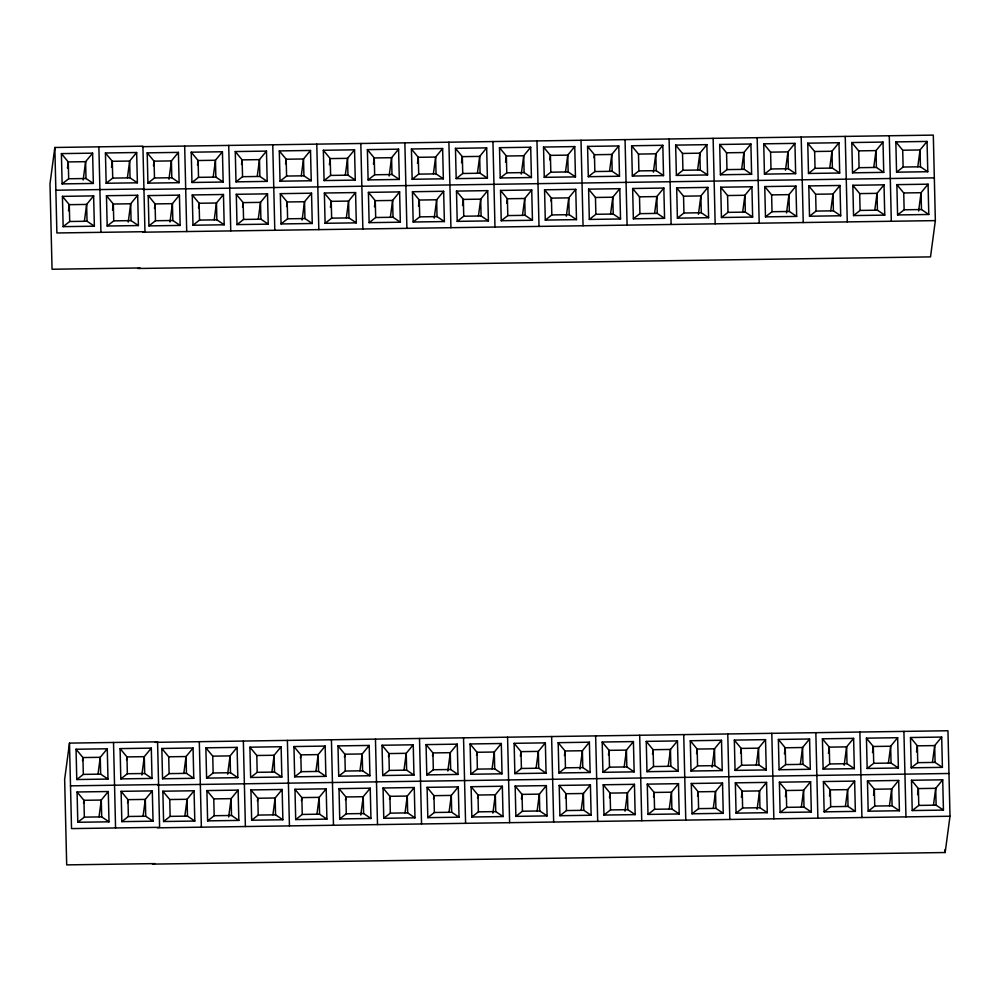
<?xml version="1.0" encoding="UTF-8"?>
<svg xmlns="http://www.w3.org/2000/svg" width="1000" height="1000" viewBox="0 0 1000 1000"><rect width="100%" height="100%" fill="white"/><g stroke="black" fill="none" stroke-linecap="round" stroke-linejoin="round"><path stroke-width="1.5" d="M54.837 147.475L56.887 232.975L144.963 231.688L142.912 146.188L54.837 147.475L50 183.762L52.05 269.25L140.125 267.962M67.463 168.038L68.275 161.938L61.4 153.613L92.613 153.162L93.338 183.45L62.125 183.9L61.4 153.613M68.487 210.787L69.3 204.675L62.425 196.363L93.637 195.9L94.362 226.2L63.15 226.65L62.425 196.363M83.175 180L85.612 161.675L92.613 153.162M84.4 221.225L86.638 204.425L93.637 195.9M111.5 167.4L112.312 161.287L105.438 152.975L136.65 152.513L137.375 182.8L106.163 183.263L105.438 152.975M112.525 210.138L113.338 204.037L106.463 195.712L137.675 195.263L138.4 225.55L107.188 226.012L106.463 195.712M127.413 177.825L129.65 161.038L136.65 152.513M128.225 222.1L130.675 203.775L137.675 195.263M69.488 743.112L71.525 828.6L159.6 827.312L157.562 741.825L69.488 743.112L64.65 779.388L66.688 864.887L154.762 863.6M153.463 165.75L154.062 161.163L147.2 152.85L178.4 152.387L179.125 182.675L147.925 183.137L147.2 152.85M154.475 208.487L155.087 203.912L148.225 195.588L179.425 195.138L180.15 225.425L148.938 225.888L148.225 195.588M82.513 760.612L82.925 757.562L76.05 749.237L107.263 748.787L107.987 779.075L76.775 779.538L76.05 749.237M83.537 803.363L83.938 800.3L77.075 791.988L108.275 791.525L109 821.825L77.8 822.275L77.075 791.988M168.962 179.237L171.4 160.912L178.4 152.387M169.988 221.975L172.425 203.65L179.425 195.138M98.012 774.1L100.262 757.3L107.263 748.787M99.038 816.85L101.275 800.05L108.275 791.525M197.5 165.1L198.1 160.525L191.238 152.2L222.438 151.75L223.162 182.037L191.962 182.488L191.238 152.2M198.512 207.85L199.125 203.263L192.262 194.95L223.463 194.488L224.188 224.788L192.975 225.238L192.262 194.95M126.55 759.963L126.962 756.912L120.087 748.6L151.3 748.138L152.025 778.438L120.812 778.888L120.087 748.6M127.575 802.712L127.975 799.663L121.112 791.338L152.312 790.888L153.038 821.175L121.838 821.637L121.112 791.338M213.2 177.062L215.438 160.263L222.438 151.75M214.225 219.812L216.462 203.012L223.463 194.488M141.85 774.987L144.3 756.663L151.3 748.138M143.075 816.2L145.312 799.4L152.312 790.888M241.537 164.45L242.138 159.875L235.275 151.562L266.475 151.1L267.2 181.388L236 181.85L235.275 151.562M242.55 207.2L243.162 202.625L236.3 194.3L267.5 193.85L268.225 224.137L237.013 224.6L236.3 194.3M257.238 176.412L259.475 159.625L266.475 151.1M183.812 773.337L186.05 756.538L193.05 748.012L161.838 748.475L162.562 778.763L193.775 778.312L193.05 748.012M258.263 219.163L260.5 202.362L267.5 193.85M184.838 816.075L187.075 799.287L194.075 790.763L162.862 791.213L163.588 821.513L194.8 821.05L194.075 790.763M285.575 163.812L286.175 159.225L279.312 150.912L310.512 150.463L311.238 180.75L280.038 181.2L279.312 150.912M286.588 206.562L287.2 201.975L280.338 193.663L311.537 193.2L312.262 223.487L281.05 223.95L280.338 193.663M301.275 175.775L303.512 158.975L310.512 150.463M227.638 774.212L230.087 755.888L237.087 747.375L205.875 747.825L206.6 778.125L237.812 777.663L237.087 747.375M302.1 220.05L304.538 201.725L311.537 193.2M228.663 816.963L231.112 798.637L238.113 790.113L206.9 790.575L207.625 820.863L238.837 820.413L238.113 790.113M329.4 164.7L330.213 158.588L323.35 150.275L354.55 149.812L355.275 180.1L324.075 180.562L323.35 150.275M330.425 207.438L331.238 201.337L324.375 193.012L355.575 192.562L356.3 222.85L325.1 223.3L324.375 193.012M257.4 801.3L257.812 798.25L250.938 789.925L282.15 789.475L282.875 819.762L251.663 820.225L250.938 789.925M345.312 175.125L347.55 158.338L354.55 149.812M271.887 772.05L274.125 755.25L281.125 746.725L249.913 747.188L250.637 777.475L281.85 777.025L281.125 746.725M346.337 217.875L348.575 201.075L355.575 192.562M272.913 814.788L275.15 797.987L282.15 789.475M373.438 164.05L374.25 157.938L367.388 149.625L398.587 149.162L399.312 179.462L368.113 179.913L367.388 149.625M300.413 757.913L300.825 754.862L293.95 746.538L325.163 746.087L325.887 776.375L294.675 776.838L293.95 746.538M374.462 206.8L375.275 200.688L368.413 192.375L399.613 191.912L400.337 222.2L369.137 222.662L368.413 192.375M301.438 800.662L301.85 797.6L294.975 789.287L326.188 788.825L326.912 819.125L295.7 819.575L294.975 789.287M389.15 176.012L391.587 157.688L398.587 149.162M315.925 771.4L318.163 754.6L325.163 746.087M390.375 217.225L392.612 200.438L399.613 191.912M316.95 814.15L319.188 797.35L326.188 788.825M417.475 163.4L418.288 157.3L411.425 148.975L442.625 148.525L443.35 178.812L412.15 179.275L411.425 148.975M344.45 757.262L344.862 754.212L337.987 745.9L369.2 745.438L369.925 775.738L338.713 776.188L337.987 745.9M418.5 206.15L419.312 200.037L412.45 191.725L443.65 191.275L444.375 221.562L413.175 222.013L412.45 191.725M345.475 800.013L345.887 796.963L339.012 788.637L370.225 788.188L370.95 818.475L339.738 818.938L339.012 788.637M433.387 173.837L435.637 157.05L442.625 148.525M359.963 770.75L362.2 753.962L369.2 745.438M434.212 218.113L436.65 199.788L443.65 191.275M360.775 815.025L363.225 796.7L370.225 788.188M461.512 162.763L462.337 156.65L455.462 148.338L486.662 147.875L487.388 178.175L456.188 178.625L455.462 148.338M388.488 756.625L388.9 753.575L382.025 745.25L413.237 744.8L413.963 775.088L382.75 775.537L382.025 745.25M462.537 205.512L463.35 199.4L456.488 191.088L487.688 190.625L488.413 220.912L457.212 221.375L456.488 191.088M389.513 799.362L389.925 796.312L383.05 788L414.263 787.537L414.988 817.837L383.775 818.288L383.05 788M477.425 173.2L479.675 156.4L486.662 147.875M404 770.113L406.238 753.312L413.237 744.8M478.45 215.938L480.688 199.15L487.688 190.625M405.025 812.862L407.262 796.062L414.263 787.537M505.55 162.113L506.375 156.012L499.5 147.688L530.7 147.238L531.425 177.525L500.225 177.987L499.5 147.688M432.525 755.975L432.938 752.925L426.062 744.613L457.275 744.15L458 774.438L426.788 774.9L426.062 744.613M506.775 203.337L507.388 198.75L500.525 190.438L531.725 189.975L532.45 220.275L501.25 220.725L500.525 190.438M433.55 798.725L433.963 795.675L427.088 787.35L458.3 786.9L459.025 817.188L427.812 817.65L427.088 787.35M521.263 174.075L523.713 155.762L530.7 147.238M447.837 771L450.275 752.675L457.275 744.15M522.487 215.3L524.725 198.5L531.725 189.975M449.062 812.212L451.3 795.413L458.3 786.9M549.8 159.95L550.413 155.363L543.538 147.05L574.738 146.588L575.462 176.887L544.263 177.338L543.538 147.05M476.562 755.337L476.975 752.275L470.1 743.962L501.312 743.512L502.038 773.8L470.825 774.25L470.1 743.962M551.025 201.163L551.425 198.113L544.562 189.788L575.763 189.338L576.487 219.625L545.288 220.087L544.562 189.788M477.587 798.075L478 795.025L471.125 786.712L502.337 786.25L503.062 816.55L471.85 817L471.125 786.712M565.5 171.912L567.75 155.113L574.738 146.588M492.075 768.825L494.312 752.025L501.312 743.512M566.325 216.175L568.763 197.862L575.763 189.338M492.887 813.1L495.337 794.775L502.337 786.25M594.038 157.775L594.45 154.725L587.575 146.4L618.775 145.95L619.5 176.238L588.3 176.7L587.575 146.4M520.4 756.213L521.013 751.637L514.138 743.325L545.35 742.862L546.075 773.15L514.862 773.612L514.138 743.325M521.425 798.962L522.038 794.388L515.163 786.062L546.375 785.612L547.1 815.9L515.887 816.363L515.163 786.062M609.538 171.262L611.788 154.462L618.775 145.95M536.112 768.175L538.35 751.388L545.35 742.862M610.562 214.013L612.8 197.213L619.8 188.688L588.6 189.15L589.325 219.438L620.525 218.988L619.8 188.688M537.137 810.925L539.375 794.125L546.375 785.612M564.438 755.575L565.05 750.987L558.175 742.675L589.388 742.212L590.112 772.513L558.9 772.962L558.175 742.675M565.462 798.312L566.075 793.737L559.2 785.425L590.413 784.963L591.138 815.25L559.925 815.713L559.2 785.425M653.375 172.15L655.825 153.825L662.825 145.3L631.613 145.762L632.337 176.05L663.538 175.6L662.825 145.3M579.95 769.062L582.388 750.738L589.388 742.212M654.6 213.363L656.838 196.575L663.838 188.05L632.638 188.5L633.362 218.8L664.562 218.337L663.838 188.05M581.175 810.275L583.413 793.487L590.413 784.963M608.475 754.925L609.087 750.35L602.212 742.025L633.425 741.575L634.15 771.862L602.938 772.325L602.212 742.025M609.5 797.675L610.112 793.1L603.237 784.775L634.45 784.325L635.175 814.613L603.962 815.062L603.237 784.775M697.613 169.975L699.862 153.175L706.862 144.662L675.65 145.113L676.375 175.413L707.575 174.95L706.862 144.662M624.188 766.888L626.425 750.1L633.425 741.575M698.438 214.25L700.875 195.925L707.875 187.4L676.675 187.862L677.4 218.15L708.6 217.7L707.875 187.4M625 811.162L627.45 792.837L634.45 784.325M652.513 754.287L653.125 749.7L646.25 741.388L677.463 740.925L678.188 771.225L646.975 771.675L646.25 741.388M653.538 797.025L654.15 792.45L647.275 784.137L678.487 783.675L679.212 813.962L648 814.425L647.275 784.137M741.65 169.325L743.9 152.537L750.9 144.012L719.688 144.475L720.413 174.762L751.612 174.312L750.9 144.012M668.225 766.25L670.462 749.45L677.463 740.925M742.675 212.075L744.912 195.275L751.912 186.762L720.713 187.213L721.438 217.512L752.638 217.05L751.912 186.762M669.25 808.988L671.488 792.2L678.487 783.675M696.55 753.637L697.163 749.062L690.288 740.738L721.5 740.288L722.225 770.575L691.012 771.038L690.288 740.738M697.575 796.388L698.188 791.8L691.312 783.487L722.525 783.037L723.25 813.325L692.038 813.775L691.312 783.487M785.487 170.212L787.938 151.888L794.938 143.375L763.725 143.825L764.45 174.125L795.65 173.663L794.938 143.375M712.062 767.125L714.5 748.812L721.5 740.288M786.513 212.963L788.95 194.638L795.95 186.112L764.75 186.575L765.475 216.863L796.675 216.412L795.95 186.112M713.288 808.35L715.525 791.55L722.525 783.037M740.588 753L741.2 748.413L734.338 740.1L765.537 739.638L766.263 769.938L735.05 770.387L734.338 740.1M741.413 797.275L742.225 791.162L735.35 782.837L766.562 782.387L767.288 812.675L736.075 813.138L735.35 782.837M829.725 168.038L831.975 151.25L838.975 142.725L807.763 143.188L808.487 173.475L839.7 173.012L838.975 142.725M756.3 764.963L758.538 748.162L765.537 739.638M830.75 210.787L832.987 193.988L839.987 185.475L808.787 185.925L809.513 216.225L840.713 215.763L839.987 185.475M757.113 809.225L759.562 790.913L766.562 782.387M784.425 753.875L785.238 747.775L778.375 739.45L809.575 739L810.3 769.287L779.087 769.75L778.375 739.45M785.45 796.625L786.263 790.512L779.388 782.2L810.6 781.737L811.325 812.038L780.113 812.487L779.388 782.2M873.763 167.4L876.012 150.6L883.012 142.088L851.8 142.537L852.525 172.825L883.737 172.375L883.012 142.088M800.337 764.312L802.575 747.513L809.575 739M874.788 210.15L877.025 193.35L884.025 184.825L852.825 185.287L853.55 215.575L884.75 215.125L884.025 184.825M801.363 807.062L803.6 790.263L810.6 781.737M828.462 753.238L829.275 747.125L822.412 738.812L853.612 738.35L854.338 768.65L823.125 769.1L822.412 738.812M829.488 795.975L830.3 789.875L823.425 781.55L854.638 781.1L855.362 811.388L824.15 811.85L823.425 781.55M917.8 166.75L920.05 149.963L927.05 141.438L895.837 141.9L896.562 172.188L927.775 171.725L927.05 141.438M844.175 765.2L846.612 746.875L853.612 738.35M918.625 211.025L921.062 192.7L928.062 184.188L896.862 184.638L897.588 214.938L928.787 214.475L928.062 184.188M845.4 806.413L847.638 789.625L854.638 781.1M142.15 146.688L933.312 135.113L935.35 220.613L930.512 256.887L137.838 268.488M872.5 752.588L873.312 746.488L866.45 738.162L897.65 737.712L898.375 768L867.163 768.462L866.45 738.162M873.525 795.337L874.338 789.225L867.463 780.913L898.675 780.45L899.4 810.75L868.188 811.2L867.463 780.913M888.413 763.025L890.65 746.225L897.65 737.712M889.438 805.775L891.675 788.975L898.675 780.45M916.538 751.95L917.35 745.837L910.487 737.525L941.688 737.062L942.412 767.362L911.2 767.812L910.487 737.525M917.562 794.688L918.375 788.587L911.5 780.263L942.712 779.812L943.438 810.1L912.225 810.562L911.5 780.263M932.45 762.387L934.688 745.588L941.688 737.062M933.475 805.125L935.713 788.325L942.712 779.812M152.475 864.112L945.163 852.525L950 816.237L947.95 730.75L155.275 742.337M62.125 183.9L68.675 178.762L86.013 178.512L93.338 183.45M106.163 183.263L112.713 178.113L130.05 177.862L137.375 182.8M63.15 226.65L69.7 221.5L87.037 221.25L94.362 226.2M147.925 183.137L154.475 177.987L171.812 177.738L179.125 182.675M107.188 226.012L113.737 220.863L131.075 220.613L138.4 225.55M191.962 182.488L198.512 177.35L215.85 177.1L223.162 182.037M148.938 225.888L155.488 220.738L172.825 220.487L180.15 225.425M236 181.85L242.55 176.7L259.887 176.45L267.2 181.388M192.975 225.238L199.525 220.087L216.863 219.838L224.188 224.788M280.038 181.2L286.588 176.062L303.925 175.8L311.238 180.75M237.013 224.6L243.562 219.45L260.9 219.2L268.225 224.137M324.075 180.562L330.625 175.413L347.962 175.162L355.275 180.1M281.05 223.95L287.6 218.8L304.938 218.55L312.262 223.487M368.113 179.913L374.663 174.775L392 174.513L399.312 179.462M325.1 223.3L331.637 218.162L348.975 217.913L356.3 222.85M412.15 179.275L418.7 174.125L436.037 173.875L443.35 178.812M369.137 222.662L375.675 217.512L393.013 217.262L400.337 222.2M456.188 178.625L462.738 173.487L480.075 173.225L487.388 178.175M413.175 222.013L419.712 216.875L437.05 216.612L444.375 221.562M500.225 177.987L506.775 172.838L524.113 172.587L531.425 177.525M457.212 221.375L463.75 216.225L481.087 215.975L488.413 220.912M544.263 177.338L550.812 172.2L568.15 171.938L575.462 176.887M501.25 220.725L507.788 215.588L525.125 215.325L532.45 220.275M588.3 176.7L594.85 171.55L612.188 171.3L619.5 176.238M545.288 220.087L551.825 214.938L569.175 214.688L576.487 219.625M632.337 176.05L638.888 170.9L656.225 170.65L663.538 175.6M589.325 219.438L595.875 214.3L613.212 214.037L620.525 218.988M676.375 175.413L682.925 170.263L700.263 170.012L707.575 174.95M633.362 218.8L639.913 213.65L657.25 213.4L664.562 218.337M720.413 174.762L726.963 169.613L744.3 169.363L751.612 174.312M677.4 218.15L683.95 213.012L701.287 212.75L708.6 217.7M764.45 174.125L771 168.975L788.337 168.725L795.65 173.663M721.438 217.512L727.987 212.362L745.325 212.113L752.638 217.05M808.487 173.475L815.037 168.325L832.375 168.075L839.7 173.012M765.475 216.863L772.025 211.725L789.362 211.462L796.675 216.412M76.775 779.538L83.325 774.388L100.662 774.137L107.987 779.075M852.525 172.825L859.075 167.688L876.413 167.438L883.737 172.375M809.513 216.225L816.062 211.075L833.4 210.825L840.713 215.763M120.812 778.888L127.362 773.737L144.7 773.487L152.025 778.438M896.562 172.188L903.112 167.037L920.45 166.788L927.775 171.725M77.8 822.275L84.35 817.138L101.688 816.875L109 821.825M853.55 215.575L860.1 210.425L877.438 210.175L884.75 215.125M162.562 778.763L169.112 773.625L186.45 773.363L193.775 778.312M121.838 821.637L128.387 816.488L145.725 816.237L153.038 821.175M897.588 214.938L904.137 209.788L921.475 209.537L928.787 214.475M206.6 778.125L213.15 772.975L230.487 772.725L237.812 777.663M163.588 821.513L170.138 816.363L187.475 816.112L194.8 821.05M250.637 777.475L257.188 772.325L274.525 772.075L281.85 777.025M207.625 820.863L214.175 815.725L231.513 815.462L238.837 820.413M294.675 776.838L301.225 771.688L318.562 771.438L325.887 776.375M251.663 820.225L258.212 815.075L275.55 814.825L282.875 819.762M338.713 776.188L345.262 771.038L362.6 770.788L369.925 775.738M295.7 819.575L302.25 814.438L319.587 814.175L326.912 819.125M382.75 775.537L389.3 770.4L406.637 770.15L413.963 775.088M339.738 818.938L346.287 813.787L363.625 813.538L370.95 818.475M426.788 774.9L433.338 769.75L450.675 769.5L458 774.438M383.775 818.288L390.325 813.138L407.663 812.887L414.988 817.837M470.825 774.25L477.375 769.112L494.712 768.863L502.038 773.8M427.812 817.65L434.363 812.5L451.7 812.25L459.025 817.188M514.862 773.612L521.413 768.462L538.75 768.213L546.075 773.15M471.85 817L478.4 811.85L495.737 811.6L503.062 816.55M558.9 772.962L565.45 767.825L582.788 767.562L590.112 772.513M515.887 816.363L522.438 811.213L539.775 810.962L547.1 815.9M602.938 772.325L609.487 767.175L626.825 766.925L634.15 771.862M559.925 815.713L566.475 810.562L583.812 810.312L591.138 815.25M646.975 771.675L653.525 766.538L670.863 766.275L678.188 771.225M603.962 815.062L610.513 809.925L627.85 809.675L635.175 814.613M691.012 771.038L697.562 765.888L714.9 765.638L722.225 770.575M648 814.425L654.55 809.275L671.888 809.025L679.212 813.962M735.05 770.387L741.6 765.25L758.938 764.987L766.263 769.938M692.038 813.775L698.587 808.637L715.925 808.375L723.25 813.325M779.087 769.75L785.638 764.6L802.975 764.35L810.3 769.287M736.075 813.138L742.625 807.987L759.963 807.738L767.288 812.675M823.125 769.1L829.675 763.962L847.013 763.7L854.338 768.65M780.113 812.487L786.663 807.35L804 807.087L811.325 812.038M867.163 768.462L873.713 763.312L891.05 763.062L898.375 768M824.15 811.85L830.7 806.7L848.037 806.45L855.362 811.388M911.2 767.812L917.75 762.663L935.088 762.412L942.412 767.362M868.188 811.2L874.737 806.062L892.075 805.8L899.4 810.75M912.225 810.562L918.775 805.413L936.112 805.163L943.438 810.1M631.613 145.762L638.488 154.075L655.825 153.825L656.225 170.65M675.65 145.113L682.525 153.438L699.862 153.175L700.263 170.012M719.688 144.475L726.562 152.787L743.9 152.537L744.3 169.363M763.725 143.825L770.6 152.15L787.938 151.888L788.337 168.725M807.763 143.188L814.638 151.5L831.975 151.25L832.375 168.075M851.8 142.537L858.675 150.863L876.012 150.6L876.413 167.438M895.837 141.9L902.712 150.213L920.05 149.963L920.45 166.788M55.862 190.225L143.938 188.938M143.175 189.438L934.338 177.862M588.6 189.15L595.462 197.463L612.8 197.213L613.212 214.037M632.638 188.5L639.5 196.825L656.838 196.575L657.25 213.4M676.675 187.862L683.538 196.175L700.875 195.925L701.287 212.75M720.713 187.213L727.575 195.538L744.912 195.275L745.325 212.113M764.75 186.575L771.612 194.887L788.95 194.638L789.362 211.462M808.787 185.925L815.65 194.25L832.987 193.988L833.4 210.825M852.825 185.287L859.688 193.6L877.025 193.35L877.438 210.175M896.862 184.638L903.725 192.963L921.062 192.7L921.475 209.537M142.675 232.2L935.35 220.613M161.838 748.475L168.713 756.787L186.05 756.538L186.45 773.363M205.875 747.825L212.75 756.15L230.087 755.888L230.487 772.725M249.913 747.188L256.788 755.5L274.125 755.25L274.525 772.075M70.512 785.85L158.588 784.562M157.812 785.062L948.975 773.487M162.862 791.213L169.737 799.538L187.075 799.287L187.475 816.112M206.9 790.575L213.775 798.888L231.112 798.637L231.513 815.462M157.325 827.825L950 816.237M945.088 849.463L945.163 852.525M935.088 762.412L934.688 745.588L917.35 745.837L917.75 762.663M936.112 805.163L935.713 788.325L918.375 788.587L918.775 805.413M902.712 150.213L903.112 167.037M903.725 192.963L904.137 209.788M903.913 731.388L905.962 816.875M889.275 135.762L891.312 221.25M891.05 763.062L890.65 746.225L873.312 746.488L873.713 763.312M892.075 805.8L891.675 788.975L874.338 789.225L874.737 806.062M858.675 150.863L859.075 167.688M859.688 193.6L860.1 210.425M859.875 732.038L861.925 817.525M845.238 136.4L847.275 221.9M847.013 763.7L846.612 746.875L829.275 747.125L829.675 763.962M848.037 806.45L847.638 789.625L830.3 789.875L830.7 806.7M814.638 151.5L815.037 168.325M815.65 194.25L816.062 211.075M815.837 732.675L817.887 818.162M801.2 137.05L803.238 222.537M802.975 764.35L802.575 747.513L785.238 747.775L785.638 764.6M804 807.087L803.6 790.263L786.263 790.512L786.663 807.35M770.6 152.15L771 168.975M771.612 194.887L772.025 211.725M771.8 733.325L773.85 818.812M757.163 137.7L759.2 223.188M758.938 764.987L758.538 748.162L741.2 748.413L741.6 765.25M759.963 807.738L759.562 790.913L742.225 791.162L742.625 807.987M726.562 152.787L726.963 169.613M727.575 195.538L727.987 212.362M727.763 733.962L729.812 819.45M713.125 138.338L715.163 223.825M714.9 765.638L714.5 748.812L697.163 749.062L697.562 765.888M715.925 808.375L715.525 791.55L698.188 791.8L698.587 808.637M682.525 153.438L682.925 170.263M683.538 196.175L683.95 213.012M683.725 734.613L685.775 820.1M669.087 138.988L671.125 224.475M670.863 766.275L670.462 749.45L653.125 749.7L653.525 766.538M671.888 809.025L671.488 792.2L654.15 792.45L654.55 809.275M638.488 154.075L638.888 170.9M639.5 196.825L639.913 213.65M639.688 735.25L641.737 820.75M625.05 139.625L627.087 225.113M626.825 766.925L626.425 750.1L609.087 750.35L609.487 767.175M627.85 809.675L627.45 792.837L610.112 793.1L610.513 809.925M612.188 171.3L611.788 154.462L594.45 154.725L594.85 171.55M595.462 197.463L595.875 214.3M595.65 735.9L597.7 821.388M581.013 140.275L583.05 225.763M582.788 767.562L582.388 750.738L565.05 750.987L565.45 767.825M583.812 810.312L583.413 793.487L566.075 793.737L566.475 810.562M568.15 171.938L567.75 155.113L550.413 155.363L550.812 172.2M569.175 214.688L568.763 197.862L551.425 198.113L551.825 214.938M551.613 736.538L553.663 822.038M536.975 140.912L539.012 226.4M538.75 768.213L538.35 751.388L521.013 751.637L521.413 768.462M539.775 810.962L539.375 794.125L522.038 794.388L522.438 811.213M524.113 172.587L523.713 155.762L506.375 156.012L506.775 172.838M525.125 215.325L524.725 198.5L507.388 198.75L507.788 215.588M507.575 737.188L509.625 822.675M492.938 141.562L494.975 227.05M494.712 768.863L494.312 752.025L476.975 752.275L477.375 769.112M495.737 811.6L495.337 794.775L478 795.025L478.4 811.85M480.075 173.225L479.675 156.4L462.337 156.65L462.738 173.487M481.087 215.975L480.688 199.15L463.35 199.4L463.75 216.225M463.537 737.825L465.588 823.325M448.9 142.2L450.938 227.7M450.675 769.5L450.275 752.675L432.938 752.925L433.338 769.75M451.7 812.25L451.3 795.413L433.963 795.675L434.363 812.5M436.037 173.875L435.637 157.05L418.288 157.3L418.7 174.125M437.05 216.612L436.65 199.788L419.312 200.037L419.712 216.875M419.5 738.475L421.55 823.962M404.862 142.85L406.9 228.337M406.637 770.15L406.238 753.312L388.9 753.575L389.3 770.4M407.663 812.887L407.262 796.062L389.925 796.312L390.325 813.138M392 174.513L391.587 157.688L374.25 157.938L374.663 174.775M393.013 217.262L392.612 200.438L375.275 200.688L375.675 217.512M375.462 739.125L377.512 824.613M360.825 143.488L362.863 228.988M362.6 770.788L362.2 753.962L344.862 754.212L345.262 771.038M363.625 813.538L363.225 796.7L345.887 796.963L346.287 813.787M347.962 175.162L347.55 158.338L330.213 158.588L330.625 175.413M348.975 217.913L348.575 201.075L331.238 201.337L331.637 218.162M331.425 739.762L333.475 825.25M316.788 144.137L318.825 229.625M318.562 771.438L318.163 754.6L300.825 754.862L301.225 771.688M319.587 814.175L319.188 797.35L301.85 797.6L302.25 814.438M303.925 175.8L303.512 158.975L286.175 159.225L286.588 176.062M304.938 218.55L304.538 201.725L287.2 201.975L287.6 218.8M287.387 740.413L289.438 825.9M272.75 144.775L274.788 230.275M275.55 814.825L275.15 797.987L257.812 798.25L258.212 815.075M259.887 176.45L259.475 159.625L242.138 159.875L242.55 176.7M260.9 219.2L260.5 202.362L243.162 202.625L243.562 219.45M256.788 755.5L257.188 772.325M243.35 741.05L245.4 826.538M228.713 145.425L230.75 230.912M215.85 177.1L215.438 160.263L198.1 160.525L198.512 177.35M216.863 219.838L216.462 203.012L199.125 203.263L199.525 220.087M212.75 756.15L213.15 772.975M213.775 798.888L214.175 815.725M199.312 741.7L201.363 827.188M184.675 146.062L186.713 231.562M171.812 177.738L171.4 160.912L154.062 161.163L154.475 177.987M172.825 220.487L172.425 203.65L155.087 203.912L155.488 220.738M168.713 756.787L169.112 773.625M169.737 799.538L170.138 816.363M144.7 773.487L144.3 756.663L126.962 756.912L127.362 773.737M145.725 816.237L145.312 799.4L127.975 799.663L128.387 816.488M130.05 177.862L129.65 161.038L112.312 161.287L112.713 178.113M131.075 220.613L130.675 203.775L113.338 204.037L113.737 220.863M113.525 742.463L115.562 827.95M98.875 146.838L100.925 232.325M100.662 774.137L100.262 757.3L82.925 757.562L83.325 774.388M101.688 816.875L101.275 800.05L83.938 800.3L84.35 817.138M86.013 178.512L85.612 161.675L68.275 161.938L68.675 178.762M87.037 221.25L86.638 204.425L69.3 204.675L69.7 221.5"/></g></svg>
